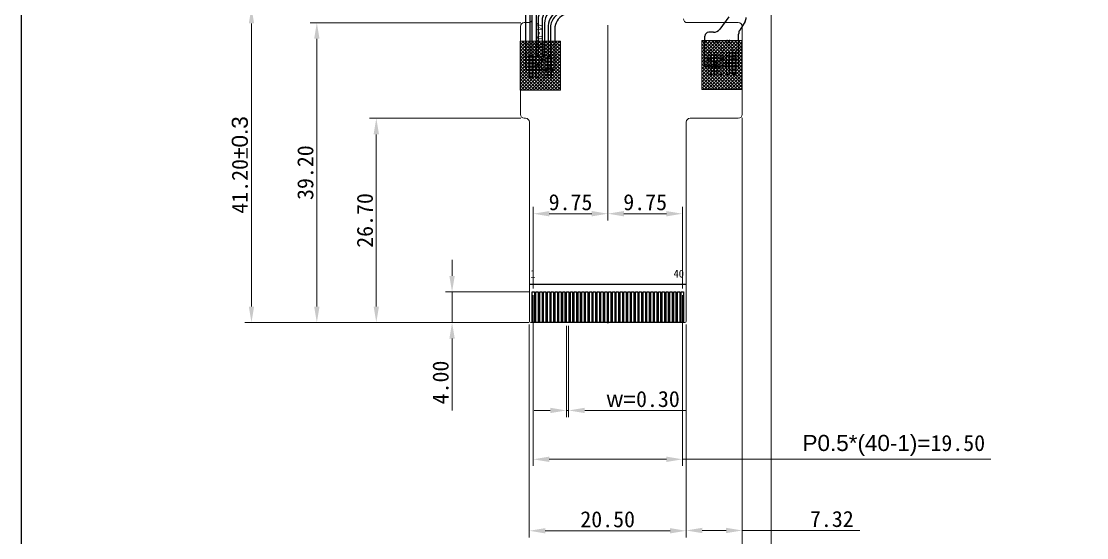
# Model space of a CAD drawing. Header units: millimetres. Extents: x 2512 to 2830, y -3152 to -2887.
# Drawn here: x 2512.4 to 2651.6, y -3063.4 to -2995.9 of the extents above; entities that cross this region are included whole.
import ezdxf

# ---------------------------------------------------------------- set-up
doc = ezdxf.new("R2010")
doc.units = ezdxf.units.MM
doc.layers.add('BL', color=7, linetype='Continuous', lineweight=13)
doc.layers.add('面版', color=41, linetype='Continuous', lineweight=9)
for name, color, linetype in [('FPC', 30, 'Continuous'), ('MECH1', 1, 'Continuous'), ('铁框', 190, 'Continuous'), ('银路内框线', 3, 'Continuous'), ('黑色ICON', 192, 'Continuous')]:
    doc.layers.add(name, color=color, linetype=linetype)
doc.styles.add('s2', font='')
doc.styles.get("Standard").update_dxf_attribs({"font": ''})
doc.styles.add('仿宋', font='')
doc.styles.add('宋', font='')
doc.styles.get('s2').set_extended_font_data('仿宋_GB2312')
doc.styles.get('Standard').set_extended_font_data('KaiTi_GB2312')
doc.styles.get('仿宋').set_extended_font_data('仿宋_GB2312')
doc.styles.get('宋').set_extended_font_data('SimSun')
doc.dimstyles.new('SVA', dxfattribs={"dimscale": 0.7, "dimtxt": 3, "dimasz": 3, "dimexe": 1.25, "dimexo": 0.625, "dimtad": 1, "dimzin": 1, "dimdsep": 46, "dimtxsty": 'Standard', "dimcen": 3, "dimazin": 0, "dimtfac": 1, "dimtmove": 0, "dimatfit": 3, "dimfxl": 1, "dimlwd": 13, "dimlwe": 13, "dimarcsym": 0})

# ---------------------------------------------------------------- blocks, each defined once
blk = doc.blocks.new('TP240')
at = {"color": 9}
for points in [[(2451.3, -2926.59), (2451.3, -2985.85), (2493.62, -2985.85), (2493.62, -2926.59)], [(2453.1, -2982.55), (2491.82, -2982.55), (2491.82, -2928.59), (2453.1, -2928.59)], [(2453.6, -2982.25), (2491.32, -2982.25), (2491.32, -2929.09), (2453.6, -2929.09)]]:
    blk.add_lwpolyline(points, close=True, dxfattribs=at)
at = {"layer": 'FPC', "color": 30}
for points in [[(2468.23, -2985.64), (2467.67, -2986.74, -0.158218), (2466.79, -2987.61), (2466.64, -2987.68, 0.283984), (2465.53, -2989.47), (2465.53, -2994.65, -0.414214), (2465.33, -2994.85), (2464.96, -2994.85, 1), (2464.71, -2994.85), (2464.16, -2994.85, 1), (2463.91, -2994.85), (2463.36, -2994.85, 1), (2463.11, -2994.85), (2462.56, -2994.85, 1), (2462.31, -2994.85), (2461.93, -2994.85, -0.414214), (2461.73, -2994.65), (2461.73, -2984.55, -0.414214), (2461.93, -2984.35), (2468.03, -2984.35, -0.414214), (2468.23, -2984.55), (2468.23, -2985.64)], [(2462.58, -2993.05), (2462.58, -2987.28, -0.137631), (2462.88, -2986.24), (2463.23, -2985.65)], [(2463.73, -2985.65), (2463.19, -2987.28, 0.08094), (2463.08, -2987.91), (2463.08, -2993.05)], [(2463.38, -2993.05), (2463.38, -2988.22, -0.153124), (2463.74, -2987.07), (2464.73, -2985.65)], [(2465.23, -2985.65), (2464.18, -2987.35, 0.139213), (2463.88, -2988.4), (2463.88, -2993.05)], [(2466.23, -2985.65), (2464.68, -2987.43, 0.181262), (2464.18, -2988.75), (2464.18, -2993.05)], [(2466.73, -2985.65), (2465.08, -2987.85, 0.162054), (2464.68, -2989.05), (2464.68, -2993.05)], [(2467.73, -2985.65), (2465.56, -2987.85, 0.197147), (2464.98, -2989.26), (2464.98, -2993.05)]]:
    blk.add_lwpolyline(points, format="xyb", dxfattribs=at)
at = {"layer": 'FPC', "color": 9}
for points in [[(2462.23, -2984.35), (2463.23, -2984.35), (2463.23, -2985.65), (2462.23, -2985.65)], [(2463.73, -2984.35), (2464.73, -2984.35), (2464.73, -2985.65), (2463.73, -2985.65)], [(2465.23, -2984.35), (2466.23, -2984.35), (2466.23, -2985.65), (2465.23, -2985.65)], [(2466.73, -2984.35), (2467.73, -2984.35), (2467.73, -2985.65), (2466.73, -2985.65)]]:
    blk.add_lwpolyline(points, close=True, dxfattribs=at)
at = {"layer": 'FPC', "color": 30}
blk.add_lwpolyline([(2462.28, -2985.65), (2462.28, -2993.05)], dxfattribs=at)
for points in [[(2462.23, -2993.7, -0.333333), (2462.23, -2993.4), (2462.23, -2993.05), (2462.63, -2993.05), (2462.63, -2993.4, -0.333333), (2462.63, -2993.7), (2462.63, -2994.7, -0.162278), (2462.68, -2994.85), (2462.56, -2994.85, 1), (2462.31, -2994.85), (2462.18, -2994.85, -0.162278), (2462.23, -2994.7)], [(2463.03, -2994.4, -0.333333), (2463.03, -2994.1), (2463.03, -2993.05), (2463.43, -2993.05), (2463.43, -2994.1, -0.333333), (2463.43, -2994.4), (2463.43, -2994.7, -0.162278), (2463.48, -2994.85), (2463.36, -2994.85, 1), (2463.11, -2994.85), (2462.98, -2994.85, -0.162278), (2463.03, -2994.7)], [(2463.83, -2993.7, -0.333333), (2463.83, -2993.4), (2463.83, -2993.05), (2464.23, -2993.05), (2464.23, -2993.4, -0.333333), (2464.23, -2993.7), (2464.23, -2994.7, -0.162278), (2464.28, -2994.85), (2464.16, -2994.85, 1), (2463.91, -2994.85), (2463.78, -2994.85, -0.162278), (2463.83, -2994.7)], [(2464.63, -2994.4, -0.333333), (2464.63, -2994.1), (2464.63, -2993.05), (2465.03, -2993.05), (2465.03, -2994.1, -0.333333), (2465.03, -2994.4), (2465.03, -2994.7, -0.162278), (2465.08, -2994.85), (2464.96, -2994.85, 1), (2464.71, -2994.85), (2464.58, -2994.85, -0.162278), (2464.63, -2994.7)]]:
    blk.add_lwpolyline(points, format="xyb", close=True, dxfattribs=at)
for centre in [(2462.43, -2993.55), (2462.43, -2993.55), (2462.43, -2993.55), (2463.23, -2994.25), (2463.23, -2994.25), (2463.23, -2994.25), (2464.03, -2993.55), (2464.03, -2993.55), (2464.03, -2993.55), (2464.83, -2994.25), (2464.83, -2994.25), (2464.83, -2994.25)]:
    blk.add_circle(centre, 0.125, dxfattribs=at)
at = {"layer": '银路内框线', "color": 9}
blk.add_lwpolyline([(2452.8, -2982.75), (2492.12, -2982.75), (2492.12, -2928.29), (2452.8, -2928.29)], close=True, dxfattribs=at)
at = {"layer": '黑色ICON', "color": 9}
for points in [[(2462.23, -2985.65), (2462.23, -2984.35), (2464.73, -2984.35), (2464.73, -2985.65), (2465.23, -2985.65), (2465.23, -2984.35), (2467.73, -2984.35), (2467.73, -2985.65), (2493.42, -2985.65), (2493.42, -2926.79), (2451.5, -2926.79), (2451.5, -2985.65)], [(2453.3, -2928.49), (2491.62, -2928.49), (2491.62, -2978.85), (2453.3, -2978.85)]]:
    blk.add_lwpolyline(points, close=True, dxfattribs=at)
at = {"color": 9, "style": 's2'}
for s, p in [('YU', (2469.92, -2932.17)), ('XR', (2486.07, -2955.76)), ('YD', (2469.92, -2978.33))]:
    blk.add_text(s, height=1.853, dxfattribs=at).set_placement(p)
at = {"color": 9, "insert": (2454.27, -2953), "char_height": 1.853, "width": 5.9927, "attachment_point": 1, "style": 's2'}
blk.add_mtext('XL', dxfattribs=at)
at = {"layer": 'FPC', "color": 30, "style": 's2'}
blk.add_text('24-029', height=0.819, rotation=270, dxfattribs=at).set_placement((2463.18, -2988.65))
blk = doc.blocks.new('*D103')
at = {"layer": 'Defpoints', "color": 0, "transparency": 16777216}
for p in [(2567.63, -2994.1), (2542.45, -3035.3), (2579.11, -3035.3)]:
    blk.add_point(p, dxfattribs=at)
at = {"layer": '铁框', "color": 0, "lineweight": 13, "transparency": 16777216}
for p, q in [((2567.2, -2994.1), (2541.58, -2994.1)), ((2542.45, -2996.2), (2542.45, -3033.2)), ((2578.68, -3035.3), (2541.58, -3035.3))]:
    blk.add_line(p, q, dxfattribs=at)
at = {"layer": '铁框', "color": 0, "transparency": 16777216}
for points in [[(2542.1, -2996.2), (2542.8, -2996.2), (2542.45, -2994.1)], [(2542.1, -3033.2), (2542.8, -3033.2), (2542.45, -3035.3)]]:
    blk.add_solid(points, dxfattribs=at)
at = {"layer": '铁框', "color": 3, "transparency": 16777216, "insert": (2540.94, -3014.7), "char_height": 2.1, "attachment_point": 5, "rotation": 90}
blk.add_mtext('41.20{\\f@Dotum|b0|i0|c0|p34;%%P\\fArial|b0|i0|c0|p32;0.3}', dxfattribs=at)
blk = doc.blocks.new('*D96')
at = {"layer": 'Defpoints', "color": 0, "transparency": 16777216}
for p in [(2578.74, -3035.1), (2599.24, -3035.1), (2599.24, -3062.51)]:
    blk.add_point(p, dxfattribs=at)
at = {"layer": '铁框', "color": 0, "lineweight": 13, "transparency": 16777216}
for p, q in [((2578.74, -3035.53), (2578.74, -3063.38)), ((2599.24, -3035.53), (2599.24, -3063.38)), ((2580.84, -3062.51), (2597.14, -3062.51))]:
    blk.add_line(p, q, dxfattribs=at)
at = {"layer": '铁框', "color": 0, "transparency": 16777216}
for points in [[(2580.84, -3062.16), (2580.84, -3062.86), (2578.74, -3062.51)], [(2597.14, -3062.16), (2597.14, -3062.86), (2599.24, -3062.51)]]:
    blk.add_solid(points, dxfattribs=at)
at = {"layer": '铁框', "color": 3, "transparency": 16777216, "insert": (2588.99, -3061.02), "char_height": 2.1, "attachment_point": 5}
blk.add_mtext('20.50', dxfattribs=at)
blk = doc.blocks.new('*D97')
at = {"layer": 'Defpoints', "color": 0, "transparency": 16777216}
for p in [(2579.26, -3031.3), (2598.76, -3031.3), (2598.76, -3053.17)]:
    blk.add_point(p, dxfattribs=at)
at = {"layer": '铁框', "color": 0, "lineweight": 13, "transparency": 16777216}
for p, q in [((2579.26, -3031.73), (2579.26, -3054.04)), ((2598.76, -3031.73), (2598.76, -3054.04)), ((2581.36, -3053.17), (2596.66, -3053.17)), ((2598.76, -3053.17), (2639.06, -3053.17))]:
    blk.add_line(p, q, dxfattribs=at)
at = {"layer": '铁框', "color": 0, "transparency": 16777216}
for points in [[(2581.36, -3052.82), (2581.36, -3053.52), (2579.26, -3053.17)], [(2596.66, -3052.82), (2596.66, -3053.52), (2598.76, -3053.17)]]:
    blk.add_solid(points, dxfattribs=at)
at = {"layer": '铁框', "color": 3, "transparency": 16777216, "insert": (2626.38, -3051.35), "char_height": 2.1, "attachment_point": 5}
blk.add_mtext('{\\fArial|b0|i0|c0|p32;P0.5*(40-1)=}19.50', dxfattribs=at)
blk = doc.blocks.new('*D98')
at = {"layer": 'Defpoints', "color": 0, "transparency": 16777216}
for p in [(2583.59, -3035.3), (2583.89, -3035.3), (2583.89, -3046.78)]:
    blk.add_point(p, dxfattribs=at)
at = {"layer": '铁框', "color": 0, "lineweight": 13, "transparency": 16777216}
for p, q in [((2583.59, -3035.73), (2583.59, -3047.66)), ((2583.89, -3035.73), (2583.89, -3047.66)), ((2581.49, -3046.78), (2579.39, -3046.78)), ((2583.59, -3046.78), (2583.89, -3046.78)), ((2585.99, -3046.78), (2599.19, -3046.78))]:
    blk.add_line(p, q, dxfattribs=at)
at = {"layer": '铁框', "color": 0, "transparency": 16777216}
for points in [[(2581.49, -3046.43), (2581.49, -3047.13), (2583.59, -3046.78)], [(2585.99, -3046.43), (2585.99, -3047.13), (2583.89, -3046.78)]]:
    blk.add_solid(points, dxfattribs=at)
at = {"layer": '铁框', "color": 3, "transparency": 16777216, "insert": (2593.64, -3045.3), "char_height": 2.1, "attachment_point": 5}
blk.add_mtext('{\\fArial|b0|i0|c0|p32;w=}0.30', dxfattribs=at)
blk = doc.blocks.new('*D99')
at = {"layer": 'Defpoints', "color": 0, "transparency": 16777216}
for p in [(2579.11, -3031.3), (2568.66, -3035.3), (2579.11, -3035.3)]:
    blk.add_point(p, dxfattribs=at)
at = {"layer": '铁框', "color": 0, "lineweight": 13, "transparency": 16777216}
for p, q in [((2568.66, -3029.2), (2568.66, -3027.1)), ((2578.68, -3031.3), (2567.78, -3031.3)), ((2568.66, -3031.3), (2568.66, -3035.3)), ((2578.68, -3035.3), (2567.78, -3035.3)), ((2568.66, -3037.4), (2568.66, -3046.77))]:
    blk.add_line(p, q, dxfattribs=at)
at = {"layer": '铁框', "color": 0, "transparency": 16777216}
for points in [[(2568.31, -3029.2), (2569.01, -3029.2), (2568.66, -3031.3)], [(2568.31, -3037.4), (2569.01, -3037.4), (2568.66, -3035.3)]]:
    blk.add_solid(points, dxfattribs=at)
at = {"layer": '铁框', "color": 3, "transparency": 16777216, "insert": (2567.17, -3043.13), "char_height": 2.1, "attachment_point": 5, "rotation": 90}
blk.add_mtext('4.00', dxfattribs=at)
blk = doc.blocks.new('*D104')
at = {"layer": 'Defpoints', "color": 0, "transparency": 16777216}
for p in [(2589.01, -2996), (2589.01, -3021.07), (2579.26, -3031.3)]:
    blk.add_point(p, dxfattribs=at)
at = {"layer": '铁框', "color": 0, "lineweight": 13, "transparency": 16777216}
for p, q in [((2589.01, -2996.43), (2589.01, -3021.94)), ((2579.26, -3030.86), (2579.26, -3020.19)), ((2581.36, -3021.07), (2586.91, -3021.07))]:
    blk.add_line(p, q, dxfattribs=at)
at = {"layer": '铁框', "color": 0, "transparency": 16777216}
for points in [[(2581.36, -3020.72), (2581.36, -3021.42), (2579.26, -3021.07)], [(2586.91, -3020.72), (2586.91, -3021.42), (2589.01, -3021.07)]]:
    blk.add_solid(points, dxfattribs=at)
at = {"layer": '铁框', "color": 3, "transparency": 16777216, "insert": (2584.14, -3019.58), "char_height": 2.1, "attachment_point": 5}
blk.add_mtext('9.75', dxfattribs=at)
blk = doc.blocks.new('*D105')
at = {"layer": 'Defpoints', "color": 0, "transparency": 16777216}
for p in [(2589.01, -3021.07), (2589.01, -3021.07), (2598.76, -3031.3)]:
    blk.add_point(p, dxfattribs=at)
at = {"layer": '铁框', "color": 0, "lineweight": 13, "transparency": 16777216}
for p, q in [((2589.01, -3020.63), (2589.01, -3020.19)), ((2598.76, -3030.86), (2598.76, -3020.19)), ((2596.66, -3021.07), (2591.11, -3021.07))]:
    blk.add_line(p, q, dxfattribs=at)
at = {"layer": '铁框', "color": 0, "transparency": 16777216}
for points in [[(2591.11, -3020.72), (2591.11, -3021.42), (2589.01, -3021.07)], [(2596.66, -3020.72), (2596.66, -3021.42), (2598.76, -3021.07)]]:
    blk.add_solid(points, dxfattribs=at)
at = {"layer": '铁框', "color": 3, "transparency": 16777216, "insert": (2593.89, -3019.58), "char_height": 2.1, "attachment_point": 5}
blk.add_mtext('9.75', dxfattribs=at)
blk = doc.blocks.new('*D100')
at = {"layer": 'Defpoints', "color": 0, "transparency": 16777216}
for p in [(2606.56, -3054.51), (2599.24, -3057.25), (2606.56, -3062.47)]:
    blk.add_point(p, dxfattribs=at)
at = {"layer": '铁框', "color": 0, "lineweight": 13, "transparency": 16777216}
for p, q in [((2606.56, -3054.95), (2606.56, -3063.34)), ((2599.24, -3057.69), (2599.24, -3063.34)), ((2601.34, -3062.47), (2604.46, -3062.47)), ((2606.56, -3062.47), (2621.92, -3062.47))]:
    blk.add_line(p, q, dxfattribs=at)
at = {"layer": '铁框', "color": 0, "transparency": 16777216}
for points in [[(2601.34, -3062.12), (2601.34, -3062.82), (2599.24, -3062.47)], [(2604.46, -3062.12), (2604.46, -3062.82), (2606.56, -3062.47)]]:
    blk.add_solid(points, dxfattribs=at)
at = {"layer": '铁框', "color": 3, "transparency": 16777216, "insert": (2618.28, -3060.98), "char_height": 2.1, "attachment_point": 5}
blk.add_mtext('7.32', dxfattribs=at)
blk = doc.blocks.new('*D101')
at = {"layer": 'Defpoints', "color": 0, "transparency": 16777216}
for p in [(2610.37, -2994.1), (2606.56, -3008.1), (2610.37, -3069.12)]:
    blk.add_point(p, dxfattribs=at)
at = {"layer": '铁框', "color": 0, "lineweight": 13, "transparency": 16777216}
for p, q in [((2610.37, -2994.53), (2610.37, -3070)), ((2606.56, -3008.53), (2606.56, -3070)), ((2604.46, -3069.12), (2602.36, -3069.12)), ((2606.56, -3069.12), (2610.37, -3069.12)), ((2612.47, -3069.12), (2620.95, -3069.12))]:
    blk.add_line(p, q, dxfattribs=at)
at = {"layer": '铁框', "color": 0, "transparency": 16777216}
for points in [[(2604.46, -3068.77), (2604.46, -3069.47), (2606.56, -3069.12)], [(2612.47, -3068.77), (2612.47, -3069.47), (2610.37, -3069.12)]]:
    blk.add_solid(points, dxfattribs=at)
at = {"layer": '铁框', "color": 3, "transparency": 16777216, "insert": (2617.76, -3067.63), "char_height": 2.1, "attachment_point": 5}
blk.add_mtext('3.81', dxfattribs=at)
blk = doc.blocks.new('*D106')
at = {"layer": 'Defpoints', "color": 0, "transparency": 16777216}
for p in [(2578.09, -3008.6), (2558.76, -3035.3), (2577.59, -3035.3)]:
    blk.add_point(p, dxfattribs=at)
at = {"layer": '铁框', "color": 0, "lineweight": 13, "transparency": 16777216}
for p, q in [((2577.65, -3008.6), (2557.89, -3008.6)), ((2558.76, -3010.7), (2558.76, -3033.2)), ((2577.15, -3035.3), (2557.89, -3035.3))]:
    blk.add_line(p, q, dxfattribs=at)
at = {"layer": '铁框', "color": 0, "transparency": 16777216}
for points in [[(2558.41, -3010.7), (2559.11, -3010.7), (2558.76, -3008.6)], [(2558.41, -3033.2), (2559.11, -3033.2), (2558.76, -3035.3)]]:
    blk.add_solid(points, dxfattribs=at)
at = {"layer": '铁框', "color": 3, "transparency": 16777216, "insert": (2557.28, -3021.95), "char_height": 2.1, "attachment_point": 5, "rotation": 90}
blk.add_mtext('26.70', dxfattribs=at)
blk = doc.blocks.new('*D102')
at = {"layer": 'Defpoints', "color": 0, "transparency": 16777216}
for p in [(2578.07, -2996.1), (2550.99, -3035.3), (2578.68, -3035.3)]:
    blk.add_point(p, dxfattribs=at)
at = {"layer": '铁框', "color": 0, "lineweight": 13, "transparency": 16777216}
for p, q in [((2577.64, -2996.1), (2550.11, -2996.1)), ((2550.99, -2998.2), (2550.99, -3033.2)), ((2578.24, -3035.3), (2550.11, -3035.3))]:
    blk.add_line(p, q, dxfattribs=at)
at = {"layer": '铁框', "color": 0, "transparency": 16777216}
for points in [[(2550.64, -2998.2), (2551.34, -2998.2), (2550.99, -2996.1)], [(2550.64, -3033.2), (2551.34, -3033.2), (2550.99, -3035.3)]]:
    blk.add_solid(points, dxfattribs=at)
at = {"layer": '铁框', "color": 3, "transparency": 16777216, "insert": (2549.5, -3015.7), "char_height": 2.1, "attachment_point": 5, "rotation": 90}
blk.add_mtext('39.20', dxfattribs=at)

msp = doc.modelspace()

# ---------------------------------------------------------------- hatches: boundary and pattern name
at = {"layer": '面版'}
h = msp.add_hatch(dxfattribs=at)
h.set_pattern_fill('ANSI37', color=2, scale=0.096, style=0)
h.paths.add_polyline_path([(2582.817, -2998.505), (2577.569, -2998.505), (2577.569, -3004.921), (2582.817, -3004.921)])
h = msp.add_hatch(dxfattribs=at)
h.set_pattern_fill('ANSI37', color=2, scale=0.096, style=0)
h.set_pattern_definition([(45, (106.69113, -114.61658), (-0.215526147, 0.215526147), []), (135, (106.69113, -114.61658), (-0.215526147, -0.215526147), [])])
h.paths.add_polyline_path([(2606.56, -2998.421), (2601.312, -2998.421), (2601.312, -3004.837), (2606.56, -3004.837)])

# ---------------------------------------------------------------- linework, layer by layer
at = {"color": 30, "linetype": 'Continuous'}
for p, q in [((2604.804, -2995.339), (2603.629, -2996.948)), ((2606.948, -2995.947), (2606.253, -2997.059)), ((2601.7, -3001.886), (2601.7, -2997.858)), ((2602.821, -2997.358), (2602.2, -2997.358)), ((2606.1, -3001.886), (2606.1, -2997.59)), ((2602.1, -3000.692), (2602.1, -3000.386)), ((2602.1, -3000.386), (2602.5, -3000.386)), ((2602.1, -3001.736), (2602.1, -3001.07)), ((2602.5, -3000.692), (2602.5, -3000.386)), ((2602.5, -3001.736), (2602.5, -3001.07)), ((2602.9, -3001.191), (2602.9, -3000.386)), ((2602.9, -3000.386), (2603.3, -3000.386)), ((2603.3, -3001.191), (2603.3, -3000.386)), ((2603.7, -3000.692), (2603.7, -3000.386)), ((2603.7, -3000.386), (2604.1, -3000.386)), ((2603.7, -3001.736), (2603.7, -3001.07)), ((2604.1, -3000.692), (2604.1, -3000.386)), ((2604.1, -3001.736), (2604.1, -3001.07)), ((2604.5, -3001.191), (2604.5, -3000.386)), ((2604.5, -3000.386), (2604.9, -3000.386)), ((2604.9, -3001.191), (2604.9, -3000.386)), ((2605.3, -3000.692), (2605.3, -3000.386)), ((2605.3, -3000.386), (2605.7, -3000.386)), ((2605.3, -3001.736), (2605.3, -3001.07)), ((2605.7, -3000.692), (2605.7, -3000.386)), ((2605.7, -3001.736), (2605.7, -3001.07)), ((2602.175, -3001.886), (2601.7, -3001.886)), ((2602.1, -3001.886), (2602.175, -3001.886)), ((2602.425, -3001.886), (2602.5, -3001.886)), ((2602.975, -3001.886), (2602.5, -3001.886)), ((2602.9, -3001.736), (2602.9, -3001.568)), ((2602.9, -3001.886), (2602.975, -3001.886)), ((2603.225, -3001.886), (2603.3, -3001.886)), ((2603.3, -3001.736), (2603.3, -3001.568)), ((2603.775, -3001.886), (2603.3, -3001.886)), ((2603.7, -3001.886), (2603.775, -3001.886)), ((2604.025, -3001.886), (2604.1, -3001.886)), ((2604.575, -3001.886), (2604.1, -3001.886)), ((2604.5, -3001.736), (2604.5, -3001.568)), ((2604.5, -3001.886), (2604.575, -3001.886)), ((2604.825, -3001.886), (2604.9, -3001.886)), ((2605.375, -3001.886), (2604.825, -3001.886)), ((2604.9, -3001.736), (2604.9, -3001.568)), ((2605.3, -3001.886), (2605.375, -3001.886)), ((2605.625, -3001.886), (2605.7, -3001.886)), ((2606.1, -3001.886), (2605.625, -3001.886))]:
    msp.add_line(p, q, dxfattribs=at)
for centre in [(2602.3, -3000.881), (2603.9, -3000.881), (2605.5, -3000.881), (2603.1, -3001.379), (2604.7, -3001.379)]:
    msp.add_circle(centre, 0.125, dxfattribs=at)
for centre, radius, start, end in [((2606.1, -2995.417), 1, 327.98122, 0), ((2602.821, -2996.358), 1, 270, 323.84592), ((2602.2, -2997.858), 0.5, 90, 180), ((2607.1, -2997.59), 1, 147.98122, 180), ((2602.3, -3000.881), 0.275, 136.65824, 223.34176), ((2602.3, -3000.881), 0.275, 316.65824, 43.34176), ((2603.1, -3001.379), 0.275, 136.65824, 223.34176), ((2603.1, -3001.379), 0.275, 316.65824, 43.34176), ((2603.9, -3000.881), 0.275, 136.65824, 223.34176), ((2603.9, -3000.881), 0.275, 316.65824, 43.34176), ((2604.7, -3001.379), 0.275, 136.65824, 223.34176), ((2604.7, -3001.379), 0.275, 316.65824, 43.34176), ((2605.5, -3000.881), 0.275, 136.65824, 223.34176), ((2605.5, -3000.881), 0.275, 316.65824, 43.34176), ((2602.3, -3001.886), 0.25, 143.1301, 180), ((2602.3, -3001.886), 0.125, 0, 180), ((2602.3, -3001.886), 0.25, 360, 36.8699), ((2603.1, -3001.886), 0.25, 143.1301, 180), ((2603.1, -3001.886), 0.125, 0, 180), ((2603.1, -3001.886), 0.25, 360, 36.8699), ((2603.9, -3001.886), 0.25, 143.1301, 180), ((2603.9, -3001.886), 0.125, 0, 180), ((2603.9, -3001.886), 0.25, 360, 36.8699), ((2604.7, -3001.886), 0.25, 143.1301, 180), ((2604.7, -3001.886), 0.125, 0, 180), ((2604.7, -3001.886), 0.25, 360, 36.8699), ((2605.5, -3001.886), 0.25, 143.1301, 180), ((2605.5, -3001.886), 0.125, 0, 180), ((2605.5, -3001.886), 0.25, 360, 36.8699)]:
    msp.add_arc(centre, radius, start, end, dxfattribs=at)
at = {"layer": 'MECH1'}
for p, q in [((2578.764, -3030.296), (2599.264, -3030.296)), ((2579.114, -3031.296), (2579.414, -3031.296)), ((2579.114, -3035.296), (2579.114, -3031.296)), ((2579.414, -3031.296), (2579.414, -3035.296)), ((2579.614, -3031.296), (2579.914, -3031.296)), ((2579.614, -3035.296), (2579.614, -3031.296)), ((2579.914, -3031.296), (2579.914, -3035.296)), ((2580.114, -3031.296), (2580.414, -3031.296)), ((2580.114, -3035.296), (2580.114, -3031.296)), ((2580.414, -3031.296), (2580.414, -3035.296)), ((2580.614, -3031.296), (2580.914, -3031.296)), ((2580.614, -3035.296), (2580.614, -3031.296)), ((2580.914, -3031.296), (2580.914, -3035.296)), ((2581.114, -3031.296), (2581.414, -3031.296)), ((2581.114, -3035.296), (2581.114, -3031.296)), ((2581.414, -3031.296), (2581.414, -3035.296)), ((2581.614, -3031.296), (2581.914, -3031.296)), ((2581.614, -3035.296), (2581.614, -3031.296)), ((2581.914, -3031.296), (2581.914, -3035.296)), ((2582.114, -3031.296), (2582.414, -3031.296)), ((2582.114, -3035.296), (2582.114, -3031.296)), ((2582.414, -3031.296), (2582.414, -3035.296)), ((2582.614, -3031.296), (2582.914, -3031.296)), ((2582.614, -3035.296), (2582.614, -3031.296)), ((2582.914, -3031.296), (2582.914, -3035.296)), ((2583.114, -3031.296), (2583.414, -3031.296)), ((2583.114, -3035.296), (2583.114, -3031.296)), ((2583.414, -3031.296), (2583.414, -3035.296)), ((2583.614, -3031.296), (2583.914, -3031.296)), ((2583.614, -3035.296), (2583.614, -3031.296)), ((2583.914, -3031.296), (2583.914, -3035.296)), ((2584.114, -3031.296), (2584.414, -3031.296)), ((2584.114, -3035.296), (2584.114, -3031.296)), ((2584.414, -3031.296), (2584.414, -3035.296)), ((2584.614, -3031.296), (2584.914, -3031.296)), ((2584.614, -3035.296), (2584.614, -3031.296)), ((2584.914, -3031.296), (2584.914, -3035.296)), ((2585.114, -3031.296), (2585.414, -3031.296)), ((2585.114, -3035.296), (2585.114, -3031.296)), ((2585.414, -3031.296), (2585.414, -3035.296)), ((2585.614, -3031.296), (2585.914, -3031.296)), ((2585.614, -3035.296), (2585.614, -3031.296)), ((2585.914, -3031.296), (2585.914, -3035.296)), ((2586.114, -3031.296), (2586.414, -3031.296)), ((2586.114, -3035.296), (2586.114, -3031.296)), ((2586.414, -3031.296), (2586.414, -3035.296)), ((2586.614, -3031.296), (2586.914, -3031.296)), ((2586.614, -3035.296), (2586.614, -3031.296)), ((2586.914, -3031.296), (2586.914, -3035.296)), ((2587.114, -3031.296), (2587.414, -3031.296)), ((2587.114, -3035.296), (2587.114, -3031.296)), ((2587.414, -3031.296), (2587.414, -3035.296)), ((2587.614, -3031.296), (2587.914, -3031.296)), ((2587.614, -3035.296), (2587.614, -3031.296)), ((2587.914, -3031.296), (2587.914, -3035.296)), ((2588.114, -3031.296), (2588.414, -3031.296)), ((2588.114, -3035.296), (2588.114, -3031.296)), ((2588.414, -3031.296), (2588.414, -3035.296)), ((2588.614, -3031.296), (2588.914, -3031.296)), ((2588.614, -3035.296), (2588.614, -3031.296)), ((2588.914, -3031.296), (2588.914, -3035.296)), ((2589.114, -3031.296), (2589.414, -3031.296)), ((2589.114, -3035.296), (2589.114, -3031.296)), ((2589.414, -3031.296), (2589.414, -3035.296)), ((2589.614, -3031.296), (2589.914, -3031.296)), ((2589.614, -3035.296), (2589.614, -3031.296)), ((2589.914, -3031.296), (2589.914, -3035.296)), ((2590.114, -3031.296), (2590.414, -3031.296)), ((2590.114, -3035.296), (2590.114, -3031.296)), ((2590.414, -3031.296), (2590.414, -3035.296)), ((2590.614, -3031.296), (2590.914, -3031.296)), ((2590.614, -3035.296), (2590.614, -3031.296)), ((2590.914, -3031.296), (2590.914, -3035.296)), ((2591.114, -3031.296), (2591.414, -3031.296)), ((2591.114, -3035.296), (2591.114, -3031.296)), ((2591.414, -3031.296), (2591.414, -3035.296)), ((2591.614, -3031.296), (2591.914, -3031.296)), ((2591.614, -3035.296), (2591.614, -3031.296)), ((2591.914, -3031.296), (2591.914, -3035.296)), ((2592.114, -3031.296), (2592.414, -3031.296)), ((2592.114, -3035.296), (2592.114, -3031.296)), ((2592.414, -3031.296), (2592.414, -3035.296)), ((2592.614, -3031.296), (2592.914, -3031.296)), ((2592.614, -3035.296), (2592.614, -3031.296)), ((2592.914, -3031.296), (2592.914, -3035.296)), ((2593.114, -3031.296), (2593.414, -3031.296)), ((2593.114, -3035.296), (2593.114, -3031.296)), ((2593.414, -3031.296), (2593.414, -3035.296)), ((2593.614, -3031.296), (2593.914, -3031.296)), ((2593.614, -3035.296), (2593.614, -3031.296)), ((2593.914, -3031.296), (2593.914, -3035.296)), ((2594.114, -3031.296), (2594.414, -3031.296)), ((2594.114, -3035.296), (2594.114, -3031.296)), ((2594.414, -3031.296), (2594.414, -3035.296)), ((2594.614, -3031.296), (2594.914, -3031.296)), ((2594.614, -3035.296), (2594.614, -3031.296)), ((2594.914, -3031.296), (2594.914, -3035.296)), ((2595.114, -3031.296), (2595.414, -3031.296)), ((2595.114, -3035.296), (2595.114, -3031.296)), ((2595.414, -3031.296), (2595.414, -3035.296)), ((2595.614, -3031.296), (2595.914, -3031.296)), ((2595.614, -3035.296), (2595.614, -3031.296)), ((2595.914, -3031.296), (2595.914, -3035.296)), ((2596.114, -3031.296), (2596.414, -3031.296)), ((2596.114, -3035.296), (2596.114, -3031.296)), ((2596.414, -3031.296), (2596.414, -3035.296)), ((2596.614, -3031.296), (2596.914, -3031.296)), ((2596.614, -3035.296), (2596.614, -3031.296)), ((2596.914, -3031.296), (2596.914, -3035.296)), ((2597.114, -3031.296), (2597.414, -3031.296)), ((2597.114, -3035.296), (2597.114, -3031.296)), ((2597.414, -3031.296), (2597.414, -3035.296)), ((2597.614, -3031.296), (2597.914, -3031.296)), ((2597.614, -3035.296), (2597.614, -3031.296)), ((2597.914, -3031.296), (2597.914, -3035.296)), ((2598.114, -3031.296), (2598.414, -3031.296)), ((2598.114, -3035.296), (2598.114, -3031.296)), ((2598.414, -3031.296), (2598.414, -3035.296)), ((2598.614, -3031.296), (2598.914, -3031.296)), ((2598.614, -3035.296), (2598.614, -3031.296)), ((2598.914, -3031.296), (2598.914, -3035.296)), ((2579.414, -3035.296), (2579.114, -3035.296)), ((2579.914, -3035.296), (2579.614, -3035.296)), ((2580.414, -3035.296), (2580.114, -3035.296)), ((2580.914, -3035.296), (2580.614, -3035.296)), ((2581.414, -3035.296), (2581.114, -3035.296)), ((2581.914, -3035.296), (2581.614, -3035.296)), ((2582.414, -3035.296), (2582.114, -3035.296)), ((2582.914, -3035.296), (2582.614, -3035.296)), ((2583.414, -3035.296), (2583.114, -3035.296)), ((2583.914, -3035.296), (2583.614, -3035.296)), ((2584.414, -3035.296), (2584.114, -3035.296)), ((2584.914, -3035.296), (2584.614, -3035.296)), ((2585.414, -3035.296), (2585.114, -3035.296)), ((2585.914, -3035.296), (2585.614, -3035.296)), ((2586.414, -3035.296), (2586.114, -3035.296)), ((2586.914, -3035.296), (2586.614, -3035.296)), ((2587.414, -3035.296), (2587.114, -3035.296)), ((2587.914, -3035.296), (2587.614, -3035.296)), ((2588.414, -3035.296), (2588.114, -3035.296)), ((2588.914, -3035.296), (2588.614, -3035.296)), ((2588.914, -3035.296), (2589.114, -3035.296)), ((2589.414, -3035.296), (2589.114, -3035.296)), ((2589.914, -3035.296), (2589.614, -3035.296)), ((2590.414, -3035.296), (2590.114, -3035.296)), ((2590.914, -3035.296), (2590.614, -3035.296)), ((2591.414, -3035.296), (2591.114, -3035.296)), ((2591.914, -3035.296), (2591.614, -3035.296)), ((2592.414, -3035.296), (2592.114, -3035.296)), ((2592.914, -3035.296), (2592.614, -3035.296)), ((2593.414, -3035.296), (2593.114, -3035.296)), ((2593.914, -3035.296), (2593.614, -3035.296)), ((2594.414, -3035.296), (2594.114, -3035.296)), ((2594.914, -3035.296), (2594.614, -3035.296)), ((2595.414, -3035.296), (2595.114, -3035.296)), ((2595.914, -3035.296), (2595.614, -3035.296)), ((2596.414, -3035.296), (2596.114, -3035.296)), ((2596.914, -3035.296), (2596.614, -3035.296)), ((2597.414, -3035.296), (2597.114, -3035.296)), ((2597.914, -3035.296), (2597.614, -3035.296)), ((2598.414, -3035.296), (2598.114, -3035.296)), ((2598.914, -3035.296), (2598.614, -3035.296))]:
    msp.add_line(p, q, dxfattribs=at)
at = {"layer": '铁框', "color": 3}
msp.add_lwpolyline([(2829.904, -3110.205), (2829.904, -2886.964), (2512.377, -2886.964), (2512.377, -3151.688), (2829.904, -3151.688)], dxfattribs=at)
at = {"layer": '面版', "color": 2}
for p, q in [((2577.59, -3008.096), (2577.59, -2996.596)), ((2578.631, -2996.096), (2578.09, -2996.096)), ((2599.389, -2996.096), (2606.06, -2996.096)), ((2606.56, -2996.596), (2606.56, -3008.096)), ((2578.264, -3008.596), (2578.09, -3008.596)), ((2578.764, -3035.096), (2578.764, -3009.096)), ((2599.264, -3035.096), (2599.264, -3009.096)), ((2599.764, -3008.596), (2606.06, -3008.596)), ((2578.964, -3035.296), (2599.064, -3035.296))]:
    msp.add_line(p, q, dxfattribs=at)
for points in [[(2577.569, -2998.505), (2582.817, -2998.505), (2582.817, -3004.921), (2577.569, -3004.921)], [(2601.312, -2998.421), (2606.56, -2998.421), (2606.56, -3004.837), (2601.312, -3004.837)]]:
    msp.add_lwpolyline(points, close=True, dxfattribs=at)
at = {"layer": '面版'}
for points in [[(2578.787, -3000.396), (2579.187, -3000.396), (2579.187, -3003.296), (2578.787, -3003.296)], [(2579.587, -3000.396), (2579.987, -3000.396), (2579.987, -3003.296), (2579.587, -3003.296)], [(2580.387, -3000.396), (2580.787, -3000.396), (2580.787, -3003.296), (2580.387, -3003.296)], [(2581.187, -3000.396), (2581.587, -3000.396), (2581.587, -3003.296), (2581.187, -3003.296)], [(2602.1, -2999.986), (2602.5, -2999.986), (2602.5, -3002.886), (2602.1, -3002.886)], [(2602.9, -2999.986), (2603.3, -2999.986), (2603.3, -3002.886), (2602.9, -3002.886)], [(2603.7, -2999.986), (2604.1, -2999.986), (2604.1, -3002.886), (2603.7, -3002.886)], [(2604.5, -2999.986), (2604.9, -2999.986), (2604.9, -3002.886), (2604.5, -3002.886)], [(2605.3, -2999.986), (2605.7, -2999.986), (2605.7, -3002.886), (2605.3, -3002.886)]]:
    msp.add_lwpolyline(points, close=True, dxfattribs=at)
at = {"layer": '面版', "color": 2}
for centre, radius, start, end in [((2578.631, -2995.596), 0.5, 270, 0), ((2599.389, -2995.596), 0.5, 180, 270), ((2578.09, -2996.596), 0.5, 90, 180), ((2606.06, -2996.596), 0.5, 360, 90), ((2578.09, -3008.096), 0.5, 180, 270), ((2606.06, -3008.096), 0.5, 270, 0), ((2578.264, -3009.096), 0.5, 0, 90), ((2599.764, -3009.096), 0.5, 90, 180), ((2578.964, -3035.096), 0.2, 180, 270), ((2599.064, -3035.096), 0.2, 270, 0)]:
    msp.add_arc(centre, radius, start, end, dxfattribs=at)

# ---------------------------------------------------------------- block references
at = {"layer": '面版'}
msp.add_blockref('TP240', (116.552, -7.443), dxfattribs=at)

# ---------------------------------------------------------------- texts
at = {"layer": 'BL', "color": 0, "char_height": 0.45375, "attachment_point": 1, "style": '宋'}
for s, insert, width in [('{\\fNSimSun|b0|i0|c134|p49;K3\\H1.333x; \\fArial|b0|i0|c0|p32;   }', (2604.395, -2998.324), 4.28672), ('{\\fNSimSun|b0|i0|c134|p49;K3\\H1.333x; \\fArial|b0|i0|c0|p32;   }', (2604.395, -2998.324), 4.28672), ('{\\fNSimSun|b0|i0|c134|p49;\\H1x; A\\fArial|b0|i0|c0|p32;\\H1.333x;\\P    }', (2601.836, -2999.445), 0.7711), ('{\\fNSimSun|b0|i0|c134|p49;\\H1x; A\\fArial|b0|i0|c0|p32;\\H1.333x;\\P    }', (2601.836, -2999.445), 0.7711), ('{\\fNSimSun|b0|i0|c134|p49;K1\\fArial|b0|i0|c0|p32;\\H1.333x;\\P    }', (2602.81, -2998.485), 0.67174), ('{\\fNSimSun|b0|i0|c134|p49;K1\\fArial|b0|i0|c0|p32;\\H1.333x;\\P    }', (2602.81, -2998.485), 0.67174), ('{\\fNSimSun|b0|i0|c134|p49;K2\\H1.333x; \\fArial|b0|i0|c0|p32;   }', (2603.595, -2999.286), 4.28672), ('{\\fNSimSun|b0|i0|c134|p49;K2\\H1.333x; \\fArial|b0|i0|c0|p32;   }', (2603.595, -2999.286), 4.28672), ('{\\fNSimSun|b0|i0|c134|p49;K4\\H1.333x; \\fArial|b0|i0|c0|p32;   }', (2605.195, -2999.286), 4.28672), ('{\\fNSimSun|b0|i0|c134|p49;K4\\H1.333x; \\fArial|b0|i0|c0|p32;   }', (2605.195, -2999.286), 4.28672)]:
    msp.add_mtext(s, dxfattribs=dict(at, insert=insert, width=width))
at = {"layer": 'MECH1', "style": '仿宋'}
for s, height, p in [('1', 1.002, (2578.875, -3029.432)), ('40', 1.0024, (2597.595, -3029.409))]:
    msp.add_text(s, height=height, dxfattribs=at).set_placement(p)

# ---------------------------------------------------------------- dimensions: what is measured, and where the dimension line sits
at = {"layer": '铁框', "color": 3}
dim = msp.add_linear_dim(base=(2542.453, -3035.296), p1=(2567.634, -2994.096), p2=(2579.114, -3035.296), angle=90, text='<>{\\f@Dotum|b0|i0|c0|p34;%%P\\fArial|b0|i0|c0|p32;0.3}', dimstyle='SVA', override={"dimclrt": 3}, dxfattribs=at)
dim.commit()
dim.dimension.update_dxf_attribs({"geometry": '*D103', "text_midpoint": (2540.943, -3014.696)})
for base, p1, p2, picture, middle in [((2610.37, -3069.122), (2606.56, -3008.096), (2610.37, -2994.096), '*D101', (2617.758, -3067.634)), ((2589.01, -3021.065), (2579.264, -3031.296), (2589.01, -2995.996), '*D104', (2584.137, -3019.578)), ((2589.01, -3021.065), (2598.764, -3031.296), (2589.01, -3021.065), '*D105', (2593.887, -3019.578))]:
    dim = msp.add_linear_dim(base=base, p1=p1, p2=p2, dimstyle='SVA', override={"dimclrt": 3}, dxfattribs=at)
    dim.commit()
    dim.dimension.update_dxf_attribs({"geometry": picture, "text_midpoint": middle})
for base, p1, p2, picture, middle in [((2550.985, -3035.296), (2578.073, -2996.096), (2578.676, -3035.296), '*D102', (2549.498, -3015.696)), ((2558.763, -3035.296), (2578.09, -3008.596), (2577.59, -3035.296), '*D106', (2557.275, -3021.946)), ((2568.66, -3035.296), (2579.114, -3031.296), (2579.114, -3035.296), '*D99', (2567.172, -3043.134))]:
    dim = msp.add_linear_dim(base=base, p1=p1, p2=p2, angle=90, dimstyle='SVA', override={"dimclrt": 3}, dxfattribs=at)
    dim.commit()
    dim.dimension.update_dxf_attribs({"geometry": picture, "text_midpoint": middle})
dim = msp.add_linear_dim(base=(2598.764, -3053.168), p1=(2579.264, -3031.296), p2=(2598.764, -3031.296), text='{\\fArial|b0|i0|c0|p32;P0.5*(40-1)=}<>', dimstyle='SVA', override={"dimclrt": 3}, dxfattribs=at)
dim.commit()
dim.dimension.update_dxf_attribs({"geometry": '*D97', "text_midpoint": (2626.377, -3053.168), "dimtype": 160})
for base, p1, p2, picture, middle in [((2599.244, -3062.507), (2578.744, -3035.096), (2599.244, -3035.096), '*D96', (2588.994, -3062.507)), ((2606.56, -3062.466), (2599.244, -3057.25), (2606.56, -3054.515), '*D100', (2618.283, -3062.466))]:
    dim = msp.add_linear_dim(base=base, p1=p1, p2=p2, dimstyle='SVA', override={"dimclrt": 3}, dxfattribs=at)
    dim.commit()
    dim.dimension.update_dxf_attribs({"geometry": picture, "text_midpoint": middle, "dimtype": 160})
dim = msp.add_linear_dim(base=(2583.894, -3046.783), p1=(2583.594, -3035.296), p2=(2583.894, -3035.296), text='{\\fArial|b0|i0|c0|p32;w=}<>', dimstyle='SVA', override={"dimclrt": 3}, dxfattribs=at)
dim.commit()
dim.dimension.update_dxf_attribs({"geometry": '*D98', "text_midpoint": (2593.643, -3045.296)})

doc.saveas('drawing.dxf')
